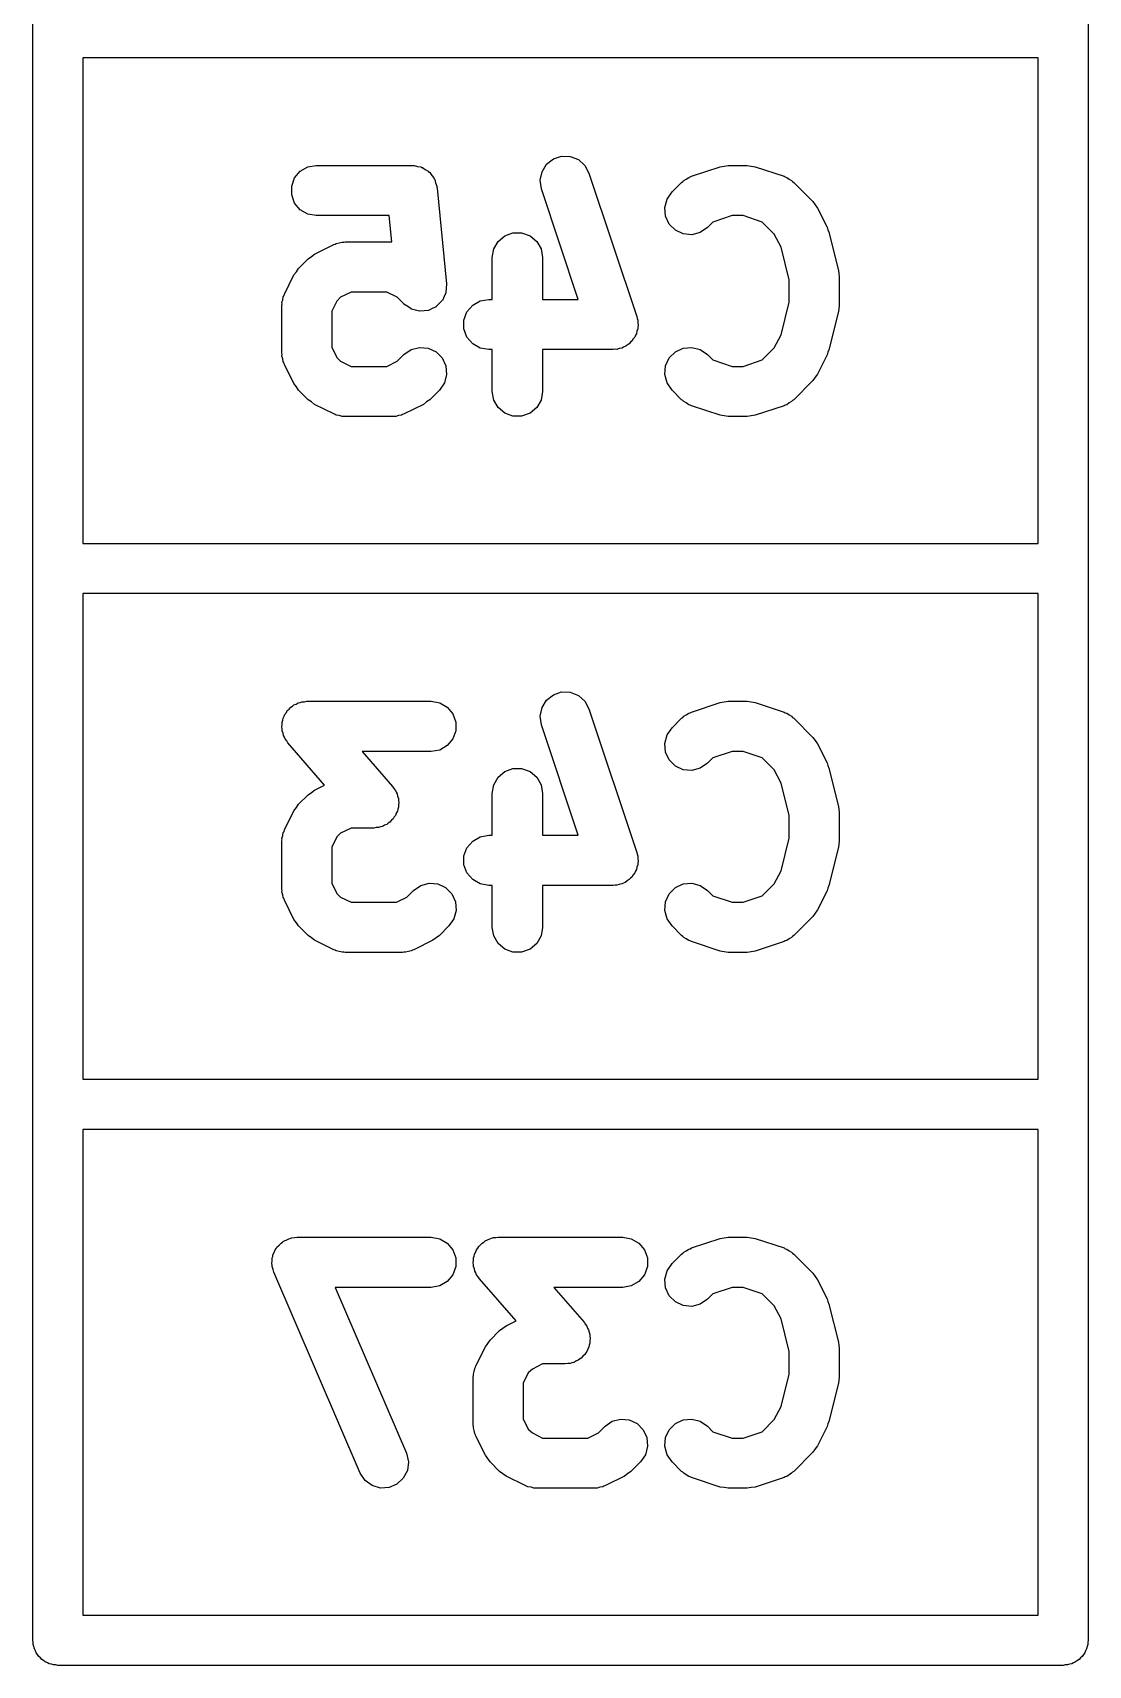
# Model space of a CAD drawing. Extents: x 100 to 214, y -112 to -50.
# Drawn here: x 108.625 to 111.775, y -58.875 to -54 of the extents above; entities that cross this region are included whole.
import ezdxf

# ---------------------------------------------------------------- set-up
doc = ezdxf.new("R2010")
doc.units = 0
doc.header["$MEASUREMENT"] = 0
doc.layers.add('BLACK', color=7, linetype='CONTINUOUS')

msp = doc.modelspace()

# ---------------------------------------------------------------- linework, layer by layer
at = {"layer": 'Black'}
for p, q in [((108.625, -58.8), (108.625, -50.8)), ((111.775, -50.8), (111.775, -58.8)), ((108.775, -54.075), (108.775, -55.525)), ((111.625, -54.075), (108.775, -54.075)), ((111.625, -55.525), (111.625, -54.075)), ((109.423, -54.414), (109.446, -54.401)), ((109.446, -54.401), (109.471, -54.3964)), ((109.471, -54.3964), (109.757, -54.3964)), ((109.757, -54.3964), (109.76, -54.3969)), ((109.76, -54.3969), (109.763, -54.3966)), ((109.763, -54.3966), (109.773, -54.3992)), ((109.773, -54.3992), (109.783, -54.401)), ((109.783, -54.401), (109.785, -54.4024)), ((109.785, -54.4024), (109.788, -54.4031)), ((109.788, -54.4031), (109.796, -54.4088)), ((110.145, -54.4153), (110.158, -54.3931)), ((110.158, -54.3931), (110.179, -54.3769)), ((110.179, -54.3769), (110.203, -54.3687)), ((110.203, -54.3687), (110.229, -54.3694)), ((110.229, -54.3694), (110.254, -54.379)), ((110.254, -54.379), (110.273, -54.3962)), ((110.273, -54.3962), (110.285, -54.4191)), ((110.591, -54.4288), (110.676, -54.4003)), ((110.676, -54.4003), (110.688, -54.3985)), ((110.688, -54.3985), (110.7, -54.3964)), ((110.7, -54.3964), (110.757, -54.3964)), ((110.757, -54.3964), (110.769, -54.3985)), ((110.769, -54.3985), (110.781, -54.4003)), ((110.781, -54.4003), (110.867, -54.4288)), ((109.398, -54.4584), (109.406, -54.4339)), ((109.406, -54.4339), (109.423, -54.414)), ((109.796, -54.4088), (109.805, -54.414)), ((109.805, -54.414), (109.807, -54.4161)), ((109.807, -54.4161), (109.81, -54.4177)), ((109.81, -54.4177), (109.816, -54.4261)), ((109.816, -54.4261), (109.822, -54.4339)), ((109.822, -54.4339), (109.823, -54.4366)), ((109.823, -54.4366), (109.825, -54.4389)), ((109.825, -54.4389), (109.827, -54.4488)), ((109.827, -54.4488), (109.831, -54.4584)), ((110.139, -54.4408), (110.145, -54.4153)), ((110.143, -54.4666), (110.139, -54.4408)), ((110.285, -54.4191), (110.428, -54.8477)), ((110.533, -54.4755), (110.561, -54.447)), ((110.561, -54.447), (110.565, -54.4445)), ((110.565, -54.4445), (110.568, -54.4413)), ((110.568, -54.4413), (110.575, -54.4371)), ((110.575, -54.4371), (110.583, -54.432)), ((110.583, -54.432), (110.587, -54.4309)), ((110.587, -54.4309), (110.591, -54.4288)), ((110.867, -54.4288), (110.87, -54.4309)), ((110.87, -54.4309), (110.875, -54.432)), ((110.875, -54.432), (110.882, -54.4371)), ((110.882, -54.4371), (110.889, -54.4413)), ((110.889, -54.4413), (110.892, -54.4445)), ((110.892, -54.4445), (110.896, -54.447)), ((110.896, -54.447), (110.953, -54.5041)), ((109.398, -54.4845), (109.398, -54.4584)), ((109.406, -54.5089), (109.398, -54.4845)), ((109.831, -54.4584), (109.831, -54.4612)), ((109.831, -54.4612), (109.832, -54.464)), ((109.832, -54.464), (109.86, -54.7497)), ((110.253, -54.7964), (110.143, -54.4666)), ((110.511, -54.522), (110.518, -54.4969)), ((110.518, -54.4969), (110.533, -54.4755)), ((109.423, -54.5289), (109.406, -54.5089)), ((109.446, -54.5419), (109.423, -54.5289)), ((109.471, -54.5464), (109.446, -54.5419)), ((109.689, -54.5464), (109.471, -54.5464)), ((109.697, -54.625), (109.689, -54.5464)), ((110.513, -54.548), (110.511, -54.522)), ((110.524, -54.5716), (110.513, -54.548)), ((110.712, -54.5464), (110.655, -54.5656)), ((110.745, -54.5464), (110.712, -54.5464)), ((110.802, -54.5656), (110.745, -54.5464)), ((110.953, -54.5041), (110.96, -54.5139)), ((110.96, -54.5139), (110.967, -54.5236)), ((110.967, -54.5236), (110.996, -54.5807)), ((110.034, -54.6065), (110.058, -54.5976)), ((110.058, -54.5976), (110.084, -54.5976)), ((110.084, -54.5976), (110.109, -54.6065)), ((110.543, -54.59), (110.524, -54.5716)), ((110.566, -54.601), (110.543, -54.59)), ((110.617, -54.5965), (110.592, -54.6033)), ((110.639, -54.5816), (110.617, -54.5965)), ((110.655, -54.5656), (110.639, -54.5816)), ((110.838, -54.6016), (110.802, -54.5656)), ((110.996, -54.5807), (110.998, -54.5886)), ((110.998, -54.5886), (111.001, -54.5961)), ((111.001, -54.5961), (111.03, -54.7104)), ((109.466, -54.6615), (109.524, -54.6329)), ((109.524, -54.6329), (109.528, -54.6317)), ((109.528, -54.6317), (109.531, -54.6295)), ((109.531, -54.6295), (109.54, -54.628)), ((109.54, -54.628), (109.549, -54.6255)), ((109.549, -54.6255), (109.553, -54.6257)), ((109.553, -54.6257), (109.557, -54.625)), ((109.557, -54.625), (109.697, -54.625)), ((109.996, -54.6714), (110.001, -54.6458)), ((110.001, -54.6458), (110.014, -54.6232)), ((110.014, -54.6232), (110.034, -54.6065)), ((110.109, -54.6065), (110.129, -54.6232)), ((110.129, -54.6232), (110.142, -54.6458)), ((110.142, -54.6458), (110.146, -54.6714)), ((110.592, -54.6033), (110.566, -54.601)), ((110.858, -54.6405), (110.838, -54.6016)), ((110.882, -54.7378), (110.858, -54.6405)), ((109.418, -54.7041), (109.447, -54.6755)), ((109.447, -54.6755), (109.457, -54.6686)), ((109.457, -54.6686), (109.466, -54.6615)), ((109.996, -54.7964), (109.996, -54.6714)), ((110.146, -54.6714), (110.146, -54.7964)), ((109.376, -54.7807), (109.404, -54.7236)), ((109.404, -54.7236), (109.412, -54.7139)), ((109.412, -54.7139), (109.418, -54.7041)), ((110.882, -54.8051), (110.882, -54.7378)), ((111.03, -54.7104), (111.031, -54.7195)), ((111.031, -54.7195), (111.032, -54.7286)), ((111.032, -54.7286), (111.032, -54.8143)), ((109.371, -54.7973), (109.372, -54.7886)), ((109.372, -54.7886), (109.375, -54.7849)), ((109.375, -54.7849), (109.376, -54.7807)), ((109.544, -54.7902), (109.533, -54.8016)), ((109.575, -54.775), (109.544, -54.7902)), ((109.682, -54.775), (109.575, -54.775)), ((109.713, -54.7902), (109.682, -54.775)), ((109.733, -54.8102), (109.713, -54.7902)), ((109.853, -54.788), (109.848, -54.7994)), ((109.858, -54.7766), (109.853, -54.788)), ((109.859, -54.7631), (109.858, -54.7757)), ((109.858, -54.7757), (109.858, -54.7761)), ((109.858, -54.7761), (109.858, -54.7766)), ((109.86, -54.7506), (109.859, -54.7631)), ((109.86, -54.7497), (109.86, -54.7502)), ((109.86, -54.7502), (109.86, -54.7506)), ((109.368, -54.8057), (109.371, -54.7973)), ((109.369, -54.81), (109.368, -54.8057)), ((109.368, -54.8143), (109.369, -54.81)), ((109.368, -54.9571), (109.368, -54.8143)), ((109.533, -54.8016), (109.518, -54.832)), ((109.518, -54.832), (109.518, -54.9394)), ((109.733, -54.8104), (109.733, -54.8102)), ((109.733, -54.8108), (109.733, -54.8104)), ((109.744, -54.8179), (109.733, -54.8108)), ((109.754, -54.8251), (109.744, -54.8179)), ((109.754, -54.8252), (109.754, -54.8251)), ((109.755, -54.8255), (109.754, -54.8252)), ((109.767, -54.8286), (109.755, -54.8255)), ((109.779, -54.8319), (109.767, -54.8286)), ((109.78, -54.8318), (109.779, -54.8319)), ((109.793, -54.8307), (109.78, -54.8319)), ((109.78, -54.8319), (109.78, -54.8318)), ((109.805, -54.8296), (109.793, -54.8307)), ((109.806, -54.8294), (109.805, -54.8296)), ((109.817, -54.8239), (109.806, -54.8293)), ((109.806, -54.8293), (109.806, -54.8294)), ((109.829, -54.8186), (109.817, -54.8239)), ((109.838, -54.8091), (109.829, -54.818)), ((109.829, -54.818), (109.829, -54.8182)), ((109.829, -54.8182), (109.829, -54.8186)), ((109.847, -54.8002), (109.838, -54.8091)), ((109.848, -54.7994), (109.847, -54.7997)), ((109.847, -54.7997), (109.847, -54.8002)), ((109.912, -54.8584), (109.921, -54.8339)), ((109.921, -54.8339), (109.938, -54.814)), ((109.938, -54.814), (109.96, -54.801)), ((109.96, -54.801), (109.986, -54.7964)), ((109.986, -54.7964), (109.996, -54.7964)), ((110.146, -54.7964), (110.253, -54.7964)), ((110.858, -54.9024), (110.882, -54.8051)), ((111.03, -54.8325), (111.001, -54.9468)), ((111.031, -54.8233), (111.03, -54.8325)), ((111.032, -54.8143), (111.031, -54.8233)), ((109.912, -54.8845), (109.912, -54.8584)), ((109.921, -54.9089), (109.912, -54.8845)), ((110.428, -54.8916), (110.427, -54.899)), ((110.428, -54.8477), (110.429, -54.8532)), ((110.431, -54.8845), (110.428, -54.8916)), ((110.429, -54.8532), (110.431, -54.8584)), ((110.431, -54.8584), (110.431, -54.866)), ((110.431, -54.866), (110.432, -54.8735)), ((110.432, -54.8735), (110.431, -54.8789)), ((110.431, -54.8789), (110.431, -54.8845)), ((109.518, -54.9394), (109.533, -54.9699)), ((109.754, -54.9463), (109.779, -54.9396)), ((109.779, -54.9396), (109.805, -54.9418)), ((109.938, -54.9289), (109.921, -54.9089)), ((109.96, -54.9419), (109.938, -54.9289)), ((110.388, -54.9391), (110.383, -54.9419)), ((110.393, -54.9374), (110.388, -54.9391)), ((110.399, -54.9327), (110.393, -54.9374)), ((110.405, -54.9289), (110.399, -54.9327)), ((110.409, -54.9246), (110.405, -54.9289)), ((110.413, -54.9212), (110.409, -54.9246)), ((110.417, -54.9147), (110.413, -54.9212)), ((110.422, -54.9089), (110.417, -54.9147)), ((110.424, -54.9037), (110.422, -54.9089)), ((110.427, -54.899), (110.424, -54.9037)), ((110.566, -54.9418), (110.592, -54.9396)), ((110.592, -54.9396), (110.617, -54.9463)), ((110.838, -54.9413), (110.858, -54.9024)), ((109.369, -54.9614), (109.368, -54.9571)), ((109.368, -54.9657), (109.369, -54.9614)), ((109.371, -54.9741), (109.368, -54.9657)), ((109.372, -54.9828), (109.371, -54.9741)), ((109.375, -54.9865), (109.372, -54.9828)), ((109.376, -54.9907), (109.375, -54.9865)), ((109.533, -54.9699), (109.544, -54.9812)), ((109.544, -54.9812), (109.575, -54.9964)), ((109.682, -54.9964), (109.713, -54.9812)), ((109.713, -54.9812), (109.733, -54.9613)), ((109.733, -54.9613), (109.754, -54.9463)), ((109.805, -54.9418), (109.829, -54.9528)), ((109.829, -54.9528), (109.847, -54.9713)), ((109.847, -54.9713), (109.858, -54.9949)), ((109.986, -54.9464), (109.96, -54.9419)), ((109.996, -54.9464), (109.986, -54.9464)), ((109.996, -55.0714), (109.996, -54.9464)), ((110.357, -54.9464), (110.146, -54.9464)), ((110.146, -54.9464), (110.146, -55.0714)), ((110.363, -54.9455), (110.357, -54.9464)), ((110.368, -54.9456), (110.363, -54.9455)), ((110.375, -54.9432), (110.368, -54.9456)), ((110.383, -54.9419), (110.375, -54.9432)), ((110.513, -54.9949), (110.524, -54.9713)), ((110.524, -54.9713), (110.543, -54.9528)), ((110.543, -54.9528), (110.566, -54.9418)), ((110.617, -54.9463), (110.639, -54.9613)), ((110.639, -54.9613), (110.655, -54.9773)), ((110.655, -54.9773), (110.712, -54.9964)), ((110.745, -54.9964), (110.802, -54.9773)), ((110.802, -54.9773), (110.838, -54.9413)), ((110.996, -54.9621), (110.967, -55.0193)), ((110.998, -54.9543), (110.996, -54.9621)), ((111.001, -54.9468), (110.998, -54.9543)), ((109.404, -55.0478), (109.376, -54.9907)), ((109.575, -54.9964), (109.682, -54.9964)), ((109.86, -55.0208), (109.854, -55.046)), ((109.858, -54.9949), (109.86, -55.0208)), ((110.511, -55.0208), (110.513, -54.9949)), ((110.518, -55.046), (110.511, -55.0208)), ((110.712, -54.9964), (110.745, -54.9964)), ((110.953, -55.0387), (110.896, -55.0959)), ((110.96, -55.0289), (110.953, -55.0387)), ((110.967, -55.0193), (110.96, -55.0289)), ((109.412, -55.0575), (109.404, -55.0478)), ((109.418, -55.0673), (109.412, -55.0575)), ((109.447, -55.0959), (109.418, -55.0673)), ((109.839, -55.0673), (109.81, -55.0959)), ((109.854, -55.046), (109.839, -55.0673)), ((110.001, -55.0971), (109.996, -55.0714)), ((110.146, -55.0714), (110.142, -55.0971)), ((110.533, -55.0673), (110.518, -55.046)), ((110.561, -55.0959), (110.533, -55.0673)), ((109.457, -55.1028), (109.447, -55.0959)), ((109.466, -55.1099), (109.457, -55.1028)), ((109.524, -55.1385), (109.466, -55.1099)), ((109.791, -55.1099), (109.734, -55.1385)), ((109.8, -55.1028), (109.791, -55.1099)), ((109.81, -55.0959), (109.8, -55.1028)), ((110.014, -55.1196), (110.001, -55.0971)), ((110.034, -55.1364), (110.014, -55.1196)), ((110.129, -55.1196), (110.109, -55.1364)), ((110.142, -55.0971), (110.129, -55.1196)), ((110.565, -55.0984), (110.561, -55.0959)), ((110.568, -55.1016), (110.565, -55.0984)), ((110.575, -55.1058), (110.568, -55.1016)), ((110.583, -55.1108), (110.575, -55.1058)), ((110.587, -55.1119), (110.583, -55.1108)), ((110.591, -55.114), (110.587, -55.1119)), ((110.676, -55.1426), (110.591, -55.114)), ((110.867, -55.114), (110.781, -55.1426)), ((110.87, -55.1119), (110.867, -55.114)), ((110.875, -55.1108), (110.87, -55.1119)), ((110.882, -55.1058), (110.875, -55.1108)), ((110.889, -55.1016), (110.882, -55.1058)), ((110.892, -55.0984), (110.889, -55.1016)), ((110.896, -55.0959), (110.892, -55.0984)), ((109.528, -55.1397), (109.524, -55.1385)), ((109.531, -55.1419), (109.528, -55.1397)), ((109.54, -55.1434), (109.531, -55.1419)), ((109.549, -55.1459), (109.54, -55.1434)), ((109.553, -55.1457), (109.549, -55.1459)), ((109.557, -55.1464), (109.553, -55.1457)), ((109.7, -55.1464), (109.557, -55.1464)), ((109.704, -55.1457), (109.7, -55.1464)), ((109.709, -55.1459), (109.704, -55.1457)), ((109.717, -55.1434), (109.709, -55.1459)), ((109.726, -55.1419), (109.717, -55.1434)), ((109.729, -55.1397), (109.726, -55.1419)), ((109.734, -55.1385), (109.729, -55.1397)), ((110.058, -55.1453), (110.034, -55.1364)), ((110.084, -55.1453), (110.058, -55.1453)), ((110.109, -55.1364), (110.084, -55.1453)), ((110.688, -55.1443), (110.676, -55.1426)), ((110.7, -55.1464), (110.688, -55.1443)), ((110.757, -55.1464), (110.7, -55.1464)), ((110.769, -55.1443), (110.757, -55.1464)), ((110.781, -55.1426), (110.769, -55.1443)), ((108.775, -55.525), (111.625, -55.525)), ((108.775, -55.675), (108.775, -57.125)), ((111.625, -55.675), (108.775, -55.675)), ((111.625, -57.125), (111.625, -55.675)), ((109.395, -56.014), (109.4, -56.0111)), ((109.4, -56.0111), (109.404, -56.0073)), ((109.404, -56.0073), (109.411, -56.0046)), ((109.411, -56.0046), (109.417, -56.001)), ((109.417, -56.001), (109.423, -55.9999)), ((109.423, -55.9999), (109.428, -55.9979)), ((109.428, -55.9979), (109.436, -55.9977)), ((109.436, -55.9977), (109.443, -55.9964)), ((109.443, -55.9964), (109.814, -55.9964)), ((109.814, -55.9964), (109.84, -56.001)), ((109.84, -56.001), (109.862, -56.014)), ((110.145, -56.0153), (110.158, -55.9931)), ((110.158, -55.9931), (110.179, -55.9769)), ((110.179, -55.9769), (110.203, -55.9687)), ((110.203, -55.9687), (110.229, -55.9694)), ((110.229, -55.9694), (110.254, -55.979)), ((110.254, -55.979), (110.273, -55.9962)), ((110.273, -55.9962), (110.285, -56.0191)), ((110.591, -56.0288), (110.676, -56.0003)), ((110.676, -56.0003), (110.688, -55.9985)), ((110.688, -55.9985), (110.7, -55.9964)), ((110.7, -55.9964), (110.757, -55.9964)), ((110.757, -55.9964), (110.769, -55.9985)), ((110.769, -55.9985), (110.781, -56.0003)), ((110.781, -56.0003), (110.867, -56.0288)), ((109.369, -56.0584), (109.371, -56.053)), ((109.369, -56.0657), (109.369, -56.0584)), ((109.371, -56.053), (109.372, -56.0472)), ((109.372, -56.0472), (109.375, -56.0408)), ((109.375, -56.0408), (109.378, -56.0339)), ((109.378, -56.0339), (109.382, -56.0295)), ((109.382, -56.0295), (109.384, -56.0244)), ((109.384, -56.0244), (109.39, -56.0196)), ((109.39, -56.0196), (109.395, -56.014)), ((109.862, -56.014), (109.879, -56.0339)), ((109.879, -56.0339), (109.888, -56.0584)), ((109.888, -56.0584), (109.888, -56.0845)), ((110.139, -56.0408), (110.145, -56.0153)), ((110.143, -56.0666), (110.139, -56.0408)), ((110.285, -56.0191), (110.428, -56.4477)), ((110.533, -56.0755), (110.561, -56.047)), ((110.561, -56.047), (110.565, -56.0445)), ((110.565, -56.0445), (110.568, -56.0413)), ((110.568, -56.0413), (110.575, -56.0371)), ((110.575, -56.0371), (110.583, -56.032)), ((110.583, -56.032), (110.587, -56.0309)), ((110.587, -56.0309), (110.591, -56.0288)), ((110.867, -56.0288), (110.87, -56.0309)), ((110.87, -56.0309), (110.875, -56.032)), ((110.875, -56.032), (110.882, -56.0371)), ((110.882, -56.0371), (110.889, -56.0413)), ((110.889, -56.0413), (110.892, -56.0445)), ((110.892, -56.0445), (110.896, -56.047)), ((110.896, -56.047), (110.953, -56.1041)), ((109.368, -56.073), (109.369, -56.0657)), ((109.369, -56.0787), (109.368, -56.073)), ((109.369, -56.0845), (109.369, -56.0787)), ((109.372, -56.0913), (109.369, -56.0845)), ((109.373, -56.0985), (109.372, -56.0913)), ((109.376, -56.1035), (109.373, -56.0985)), ((109.378, -56.1089), (109.376, -56.1035)), ((109.383, -56.1145), (109.378, -56.1089)), ((109.879, -56.1089), (109.862, -56.1289)), ((109.888, -56.0845), (109.879, -56.1089)), ((110.253, -56.3964), (110.143, -56.0666)), ((110.511, -56.122), (110.518, -56.0969)), ((110.518, -56.0969), (110.533, -56.0755)), ((110.953, -56.1041), (110.96, -56.1139)), ((109.386, -56.1208), (109.383, -56.1145)), ((109.496, -56.2465), (109.386, -56.1208)), ((109.814, -56.1464), (109.608, -56.1464)), ((109.608, -56.1464), (109.699, -56.2506)), ((109.84, -56.1419), (109.814, -56.1464)), ((109.862, -56.1289), (109.84, -56.1419)), ((110.513, -56.148), (110.511, -56.122)), ((110.524, -56.1716), (110.513, -56.148)), ((110.712, -56.1464), (110.655, -56.1656)), ((110.745, -56.1464), (110.712, -56.1464)), ((110.802, -56.1656), (110.745, -56.1464)), ((110.96, -56.1139), (110.967, -56.1236)), ((110.967, -56.1236), (110.996, -56.1807)), ((110.014, -56.2232), (110.034, -56.2065)), ((110.034, -56.2065), (110.058, -56.1976)), ((110.058, -56.1976), (110.084, -56.1976)), ((110.084, -56.1976), (110.109, -56.2065)), ((110.109, -56.2065), (110.129, -56.2232)), ((110.543, -56.19), (110.524, -56.1716)), ((110.566, -56.201), (110.543, -56.19)), ((110.592, -56.2033), (110.566, -56.201)), ((110.617, -56.1965), (110.592, -56.2033)), ((110.639, -56.1816), (110.617, -56.1965)), ((110.655, -56.1656), (110.639, -56.1816)), ((110.838, -56.2016), (110.802, -56.1656)), ((110.858, -56.2405), (110.838, -56.2016)), ((110.996, -56.1807), (110.998, -56.1886)), ((110.998, -56.1886), (111.001, -56.1961)), ((111.001, -56.1961), (111.03, -56.3104)), ((109.466, -56.2615), (109.496, -56.2465)), ((109.699, -56.2506), (109.703, -56.2569)), ((109.703, -56.2569), (109.708, -56.2625)), ((109.996, -56.2714), (110.001, -56.2458)), ((110.001, -56.2458), (110.014, -56.2232)), ((110.129, -56.2232), (110.142, -56.2458)), ((110.142, -56.2458), (110.146, -56.2714)), ((110.882, -56.3378), (110.858, -56.2405)), ((109.412, -56.3139), (109.418, -56.3041)), ((109.418, -56.3041), (109.447, -56.2755)), ((109.447, -56.2755), (109.457, -56.2686)), ((109.457, -56.2686), (109.466, -56.2615)), ((109.708, -56.2625), (109.71, -56.2679)), ((109.71, -56.2679), (109.713, -56.2729)), ((109.713, -56.2729), (109.714, -56.2801)), ((109.714, -56.2801), (109.717, -56.287)), ((109.717, -56.287), (109.717, -56.2928)), ((109.717, -56.2928), (109.718, -56.2984)), ((109.718, -56.2984), (109.717, -56.3057)), ((109.717, -56.3057), (109.717, -56.313)), ((109.996, -56.3964), (109.996, -56.2714)), ((110.146, -56.2714), (110.146, -56.3964)), ((109.376, -56.3807), (109.404, -56.3236)), ((109.404, -56.3236), (109.412, -56.3139)), ((109.696, -56.3518), (109.691, -56.3575)), ((109.701, -56.347), (109.696, -56.3518)), ((109.704, -56.3419), (109.701, -56.347)), ((109.708, -56.3375), (109.704, -56.3419)), ((109.71, -56.3306), (109.708, -56.3375)), ((109.714, -56.3242), (109.71, -56.3306)), ((109.715, -56.3185), (109.714, -56.3242)), ((109.717, -56.313), (109.715, -56.3185)), ((110.882, -56.4051), (110.882, -56.3378)), ((111.03, -56.3104), (111.031, -56.3195)), ((111.031, -56.3195), (111.032, -56.3286)), ((111.032, -56.3286), (111.032, -56.4143)), ((109.368, -56.4057), (109.371, -56.3973)), ((109.371, -56.3973), (109.372, -56.3886)), ((109.372, -56.3886), (109.375, -56.3849)), ((109.375, -56.3849), (109.376, -56.3807)), ((109.533, -56.4016), (109.518, -56.432)), ((109.544, -56.3902), (109.533, -56.4016)), ((109.575, -56.375), (109.544, -56.3902)), ((109.643, -56.375), (109.575, -56.375)), ((109.65, -56.3737), (109.643, -56.375)), ((109.657, -56.3736), (109.65, -56.3737)), ((109.663, -56.3715), (109.657, -56.3736)), ((109.669, -56.3705), (109.663, -56.3715)), ((109.675, -56.3668), (109.669, -56.3705)), ((109.682, -56.3642), (109.675, -56.3668)), ((109.686, -56.3603), (109.682, -56.3642)), ((109.691, -56.3575), (109.686, -56.3603)), ((109.938, -56.414), (109.96, -56.401)), ((109.96, -56.401), (109.986, -56.3964)), ((109.986, -56.3964), (109.996, -56.3964)), ((110.146, -56.3964), (110.253, -56.3964)), ((109.369, -56.41), (109.368, -56.4057)), ((109.368, -56.4143), (109.369, -56.41)), ((109.368, -56.5571), (109.368, -56.4143)), ((109.518, -56.432), (109.518, -56.5394)), ((109.912, -56.4584), (109.921, -56.4339)), ((109.921, -56.4339), (109.938, -56.414)), ((110.428, -56.4477), (110.429, -56.4532)), ((110.858, -56.5024), (110.882, -56.4051)), ((111.03, -56.4325), (111.001, -56.5468)), ((111.031, -56.4233), (111.03, -56.4325)), ((111.032, -56.4143), (111.031, -56.4233)), ((109.912, -56.4845), (109.912, -56.4584)), ((109.921, -56.5089), (109.912, -56.4845)), ((110.427, -56.499), (110.424, -56.5037)), ((110.428, -56.4916), (110.427, -56.499)), ((110.431, -56.4845), (110.428, -56.4916)), ((110.429, -56.4532), (110.431, -56.4584)), ((110.431, -56.4584), (110.431, -56.466)), ((110.431, -56.466), (110.432, -56.4735)), ((110.432, -56.4735), (110.431, -56.4789)), ((110.431, -56.4789), (110.431, -56.4845)), ((109.518, -56.5394), (109.533, -56.5699)), ((109.761, -56.5613), (109.783, -56.5463)), ((109.783, -56.5463), (109.808, -56.5396)), ((109.808, -56.5396), (109.834, -56.5418)), ((109.834, -56.5418), (109.857, -56.5528)), ((109.938, -56.5289), (109.921, -56.5089)), ((109.96, -56.5419), (109.938, -56.5289)), ((109.986, -56.5464), (109.96, -56.5419)), ((109.996, -56.5464), (109.986, -56.5464)), ((109.996, -56.6714), (109.996, -56.5464)), ((110.357, -56.5464), (110.146, -56.5464)), ((110.146, -56.5464), (110.146, -56.6714)), ((110.363, -56.5455), (110.357, -56.5464)), ((110.368, -56.5456), (110.363, -56.5455)), ((110.375, -56.5432), (110.368, -56.5456)), ((110.383, -56.5419), (110.375, -56.5432)), ((110.388, -56.5391), (110.383, -56.5419)), ((110.393, -56.5374), (110.388, -56.5391)), ((110.399, -56.5327), (110.393, -56.5374)), ((110.405, -56.5289), (110.399, -56.5327)), ((110.409, -56.5246), (110.405, -56.5289)), ((110.413, -56.5212), (110.409, -56.5246)), ((110.417, -56.5147), (110.413, -56.5212)), ((110.422, -56.5089), (110.417, -56.5147)), ((110.424, -56.5037), (110.422, -56.5089)), ((110.543, -56.5528), (110.566, -56.5418)), ((110.566, -56.5418), (110.592, -56.5396)), ((110.592, -56.5396), (110.617, -56.5463)), ((110.617, -56.5463), (110.639, -56.5613)), ((110.802, -56.5773), (110.838, -56.5413)), ((110.838, -56.5413), (110.858, -56.5024)), ((111.001, -56.5468), (110.998, -56.5543)), ((109.369, -56.5614), (109.368, -56.5571)), ((109.368, -56.5657), (109.369, -56.5614)), ((109.371, -56.5741), (109.368, -56.5657)), ((109.372, -56.5828), (109.371, -56.5741)), ((109.375, -56.5865), (109.372, -56.5828)), ((109.376, -56.5907), (109.375, -56.5865)), ((109.404, -56.6478), (109.376, -56.5907)), ((109.533, -56.5699), (109.544, -56.5812)), ((109.544, -56.5812), (109.575, -56.5964)), ((109.575, -56.5964), (109.711, -56.5964)), ((109.711, -56.5964), (109.741, -56.5812)), ((109.741, -56.5812), (109.761, -56.5613)), ((109.857, -56.5528), (109.876, -56.5713)), ((109.876, -56.5713), (109.887, -56.5949)), ((109.887, -56.5949), (109.889, -56.6208)), ((110.511, -56.6208), (110.513, -56.5949)), ((110.513, -56.5949), (110.524, -56.5713)), ((110.524, -56.5713), (110.543, -56.5528)), ((110.639, -56.5613), (110.655, -56.5773)), ((110.655, -56.5773), (110.712, -56.5964)), ((110.712, -56.5964), (110.745, -56.5964)), ((110.745, -56.5964), (110.802, -56.5773)), ((110.996, -56.5621), (110.967, -56.6193)), ((110.998, -56.5543), (110.996, -56.5621)), ((109.882, -56.646), (109.867, -56.6673)), ((109.889, -56.6208), (109.882, -56.646)), ((110.518, -56.646), (110.511, -56.6208)), ((110.533, -56.6673), (110.518, -56.646)), ((110.953, -56.6387), (110.896, -56.6959)), ((110.96, -56.6289), (110.953, -56.6387)), ((110.967, -56.6193), (110.96, -56.6289)), ((109.412, -56.6575), (109.404, -56.6478)), ((109.418, -56.6673), (109.412, -56.6575)), ((109.447, -56.6959), (109.418, -56.6673)), ((109.457, -56.7028), (109.447, -56.6959)), ((109.839, -56.6959), (109.829, -56.7028)), ((109.867, -56.6673), (109.839, -56.6959)), ((110.001, -56.6971), (109.996, -56.6714)), ((110.146, -56.6714), (110.142, -56.6971)), ((110.561, -56.6959), (110.533, -56.6673)), ((110.565, -56.6984), (110.561, -56.6959)), ((110.896, -56.6959), (110.892, -56.6984)), ((109.466, -56.7099), (109.457, -56.7028)), ((109.524, -56.7385), (109.466, -56.7099)), ((109.528, -56.7397), (109.524, -56.7385)), ((109.531, -56.7419), (109.528, -56.7397)), ((109.54, -56.7434), (109.531, -56.7419)), ((109.549, -56.7459), (109.54, -56.7434)), ((109.746, -56.7434), (109.737, -56.7459)), ((109.754, -56.7419), (109.746, -56.7434)), ((109.758, -56.7397), (109.754, -56.7419)), ((109.762, -56.7385), (109.758, -56.7397)), ((109.819, -56.7099), (109.762, -56.7385)), ((109.829, -56.7028), (109.819, -56.7099)), ((110.014, -56.7196), (110.001, -56.6971)), ((110.034, -56.7364), (110.014, -56.7196)), ((110.058, -56.7453), (110.034, -56.7364)), ((110.109, -56.7364), (110.084, -56.7453)), ((110.129, -56.7196), (110.109, -56.7364)), ((110.142, -56.6971), (110.129, -56.7196)), ((110.568, -56.7016), (110.565, -56.6984)), ((110.575, -56.7058), (110.568, -56.7016)), ((110.583, -56.7108), (110.575, -56.7058)), ((110.587, -56.7119), (110.583, -56.7108)), ((110.591, -56.714), (110.587, -56.7119)), ((110.676, -56.7426), (110.591, -56.714)), ((110.688, -56.7443), (110.676, -56.7426)), ((110.7, -56.7464), (110.688, -56.7443)), ((110.769, -56.7443), (110.757, -56.7464)), ((110.781, -56.7426), (110.769, -56.7443)), ((110.867, -56.714), (110.781, -56.7426)), ((110.87, -56.7119), (110.867, -56.714)), ((110.875, -56.7108), (110.87, -56.7119)), ((110.882, -56.7058), (110.875, -56.7108)), ((110.889, -56.7016), (110.882, -56.7058)), ((110.892, -56.6984), (110.889, -56.7016)), ((109.553, -56.7457), (109.549, -56.7459)), ((109.557, -56.7464), (109.553, -56.7457)), ((109.729, -56.7464), (109.557, -56.7464)), ((109.733, -56.7457), (109.729, -56.7464)), ((109.737, -56.7459), (109.733, -56.7457)), ((110.084, -56.7453), (110.058, -56.7453)), ((110.757, -56.7464), (110.7, -56.7464)), ((108.775, -57.125), (111.625, -57.125)), ((108.775, -57.275), (108.775, -58.725)), ((111.625, -57.275), (108.775, -57.275)), ((111.625, -58.725), (111.625, -57.275)), ((109.354, -57.6265), (109.361, -57.6206)), ((109.361, -57.6206), (109.366, -57.614)), ((109.366, -57.614), (109.37, -57.6117)), ((109.37, -57.6117), (109.373, -57.6087)), ((109.373, -57.6087), (109.381, -57.6053)), ((109.381, -57.6053), (109.389, -57.601)), ((109.389, -57.601), (109.393, -57.6002)), ((109.393, -57.6002), (109.397, -57.5984)), ((109.397, -57.5984), (109.406, -57.5979)), ((109.406, -57.5979), (109.414, -57.5964)), ((109.414, -57.5964), (109.814, -57.5964)), ((109.814, -57.5964), (109.84, -57.601)), ((109.84, -57.601), (109.862, -57.614)), ((109.862, -57.614), (109.879, -57.6339)), ((109.956, -57.6244), (109.961, -57.6196)), ((109.961, -57.6196), (109.966, -57.614)), ((109.966, -57.614), (109.971, -57.6111)), ((109.971, -57.6111), (109.975, -57.6073)), ((109.975, -57.6073), (109.982, -57.6046)), ((109.982, -57.6046), (109.989, -57.601)), ((109.989, -57.601), (109.994, -57.5999)), ((109.994, -57.5999), (110, -57.5979)), ((110, -57.5979), (110.007, -57.5977)), ((110.007, -57.5977), (110.014, -57.5964)), ((110.014, -57.5964), (110.386, -57.5964)), ((110.386, -57.5964), (110.411, -57.601)), ((110.411, -57.601), (110.434, -57.614)), ((110.434, -57.614), (110.451, -57.6339)), ((110.591, -57.6288), (110.676, -57.6003)), ((110.676, -57.6003), (110.688, -57.5985)), ((110.688, -57.5985), (110.7, -57.5964)), ((110.7, -57.5964), (110.757, -57.5964)), ((110.757, -57.5964), (110.769, -57.5985)), ((110.769, -57.5985), (110.781, -57.6003)), ((110.781, -57.6003), (110.867, -57.6288)), ((109.339, -57.6756), (109.34, -57.667)), ((109.34, -57.6584), (109.342, -57.6542)), ((109.34, -57.667), (109.34, -57.6584)), ((109.342, -57.6497), (109.346, -57.642)), ((109.342, -57.6542), (109.342, -57.6497)), ((109.346, -57.642), (109.349, -57.6339)), ((109.349, -57.6339), (109.352, -57.6305)), ((109.352, -57.6305), (109.354, -57.6265)), ((109.879, -57.6339), (109.888, -57.6584)), ((109.888, -57.6584), (109.888, -57.6845)), ((109.939, -57.673), (109.94, -57.6657)), ((109.94, -57.6584), (109.942, -57.653)), ((109.94, -57.6657), (109.94, -57.6584)), ((109.942, -57.653), (109.943, -57.6472)), ((109.943, -57.6472), (109.947, -57.6408)), ((109.947, -57.6408), (109.949, -57.6339)), ((109.949, -57.6339), (109.953, -57.6295)), ((109.953, -57.6295), (109.956, -57.6244)), ((110.451, -57.6339), (110.46, -57.6584)), ((110.46, -57.6584), (110.46, -57.6845)), ((110.533, -57.6755), (110.561, -57.647)), ((110.561, -57.647), (110.565, -57.6445)), ((110.565, -57.6445), (110.568, -57.6413)), ((110.568, -57.6413), (110.575, -57.6371)), ((110.575, -57.6371), (110.583, -57.632)), ((110.583, -57.632), (110.587, -57.6309)), ((110.587, -57.6309), (110.591, -57.6288)), ((110.867, -57.6288), (110.87, -57.6309)), ((110.87, -57.6309), (110.875, -57.632)), ((110.875, -57.632), (110.882, -57.6371)), ((110.882, -57.6371), (110.889, -57.6413)), ((110.889, -57.6413), (110.892, -57.6445)), ((110.892, -57.6445), (110.896, -57.647)), ((110.896, -57.647), (110.953, -57.7041)), ((109.34, -57.68), (109.339, -57.6756)), ((109.34, -57.6845), (109.34, -57.68)), ((109.343, -57.6926), (109.34, -57.6845)), ((109.345, -57.701), (109.343, -57.6926)), ((109.602, -58.301), (109.345, -57.701)), ((109.879, -57.7089), (109.862, -57.7289)), ((109.888, -57.6845), (109.879, -57.7089)), ((109.94, -57.6787), (109.939, -57.673)), ((109.94, -57.6845), (109.94, -57.6787)), ((109.943, -57.6913), (109.94, -57.6845)), ((109.944, -57.6985), (109.943, -57.6913)), ((109.947, -57.7035), (109.944, -57.6985)), ((109.949, -57.7089), (109.947, -57.7035)), ((109.954, -57.7145), (109.949, -57.7089)), ((109.958, -57.7208), (109.954, -57.7145)), ((110.451, -57.7089), (110.434, -57.7289)), ((110.46, -57.6845), (110.451, -57.7089)), ((110.511, -57.722), (110.518, -57.6969)), ((110.518, -57.6969), (110.533, -57.6755)), ((110.953, -57.7041), (110.96, -57.7139)), ((110.96, -57.7139), (110.967, -57.7236)), ((109.814, -57.7464), (109.528, -57.7464)), ((109.528, -57.7464), (109.74, -58.2419)), ((109.84, -57.7419), (109.814, -57.7464)), ((109.862, -57.7289), (109.84, -57.7419)), ((110.068, -57.8465), (109.958, -57.7208)), ((110.386, -57.7464), (110.18, -57.7464)), ((110.18, -57.7464), (110.271, -57.8506)), ((110.411, -57.7419), (110.386, -57.7464)), ((110.434, -57.7289), (110.411, -57.7419)), ((110.513, -57.748), (110.511, -57.722)), ((110.524, -57.7716), (110.513, -57.748)), ((110.655, -57.7656), (110.639, -57.7816)), ((110.712, -57.7464), (110.655, -57.7656)), ((110.745, -57.7464), (110.712, -57.7464)), ((110.802, -57.7656), (110.745, -57.7464)), ((110.838, -57.8016), (110.802, -57.7656)), ((110.967, -57.7236), (110.996, -57.7807)), ((110.543, -57.79), (110.524, -57.7716)), ((110.566, -57.801), (110.543, -57.79)), ((110.592, -57.8033), (110.566, -57.801)), ((110.617, -57.7965), (110.592, -57.8033)), ((110.639, -57.7816), (110.617, -57.7965)), ((110.858, -57.8405), (110.838, -57.8016)), ((110.996, -57.7807), (110.998, -57.7886)), ((110.998, -57.7886), (111.001, -57.7961)), ((111.001, -57.7961), (111.03, -57.9104)), ((110.028, -57.8687), (110.038, -57.8615)), ((110.038, -57.8615), (110.068, -57.8465)), ((110.271, -57.8506), (110.275, -57.8569)), ((110.275, -57.8569), (110.279, -57.8625)), ((110.279, -57.8625), (110.281, -57.8679)), ((110.882, -57.9378), (110.858, -57.8405)), ((109.976, -57.9236), (109.983, -57.914)), ((109.983, -57.914), (109.99, -57.9041)), ((109.99, -57.9041), (110.018, -57.8755)), ((110.018, -57.8755), (110.028, -57.8687)), ((110.281, -57.8679), (110.284, -57.8729)), ((110.284, -57.8729), (110.286, -57.8801)), ((110.286, -57.8801), (110.288, -57.887)), ((110.288, -57.913), (110.286, -57.9185)), ((110.288, -57.887), (110.288, -57.8928)), ((110.288, -57.8928), (110.289, -57.8984)), ((110.289, -57.8984), (110.288, -57.9057)), ((110.288, -57.9057), (110.288, -57.913)), ((111.03, -57.9104), (111.031, -57.9195)), ((109.947, -57.9807), (109.976, -57.9236)), ((110.257, -57.9603), (110.253, -57.9642)), ((110.262, -57.9575), (110.257, -57.9603)), ((110.267, -57.9518), (110.262, -57.9575)), ((110.273, -57.947), (110.267, -57.9518)), ((110.276, -57.9419), (110.273, -57.947)), ((110.279, -57.9375), (110.276, -57.9419)), ((110.282, -57.9306), (110.279, -57.9375)), ((110.285, -57.9242), (110.282, -57.9306)), ((110.286, -57.9185), (110.285, -57.9242)), ((110.882, -58.0051), (110.882, -57.9378)), ((111.031, -57.9195), (111.032, -57.9286)), ((111.032, -57.9286), (111.032, -58.0143)), ((109.939, -58.0143), (109.94, -58.01)), ((109.94, -58.0057), (109.942, -57.9973)), ((109.94, -58.01), (109.94, -58.0057)), ((109.942, -57.9973), (109.944, -57.9886)), ((109.944, -57.9886), (109.946, -57.9849)), ((109.946, -57.9849), (109.947, -57.9807)), ((110.104, -58.0016), (110.089, -58.032)), ((110.116, -57.9902), (110.104, -58.0016)), ((110.146, -57.975), (110.116, -57.9902)), ((110.214, -57.975), (110.146, -57.975)), ((110.222, -57.9737), (110.214, -57.975)), ((110.229, -57.9736), (110.222, -57.9737)), ((110.234, -57.9715), (110.229, -57.9736)), ((110.24, -57.9705), (110.234, -57.9715)), ((110.246, -57.9668), (110.24, -57.9705)), ((110.253, -57.9642), (110.246, -57.9668)), ((110.858, -58.1024), (110.882, -58.0051)), ((109.939, -58.1571), (109.939, -58.0143)), ((110.089, -58.032), (110.089, -58.1394)), ((111.03, -58.0325), (111.001, -58.1468)), ((111.031, -58.0233), (111.03, -58.0325)), ((111.032, -58.0143), (111.031, -58.0233)), ((110.838, -58.1413), (110.858, -58.1024)), ((109.94, -58.1614), (109.939, -58.1571)), ((110.089, -58.1394), (110.104, -58.1699)), ((110.333, -58.1613), (110.354, -58.1463)), ((110.354, -58.1463), (110.379, -58.1396)), ((110.379, -58.1396), (110.405, -58.1418)), ((110.405, -58.1418), (110.429, -58.1528)), ((110.429, -58.1528), (110.447, -58.1713)), ((110.524, -58.1713), (110.543, -58.1528)), ((110.543, -58.1528), (110.566, -58.1418)), ((110.566, -58.1418), (110.592, -58.1396)), ((110.592, -58.1396), (110.617, -58.1463)), ((110.617, -58.1463), (110.639, -58.1613)), ((110.802, -58.1773), (110.838, -58.1413)), ((110.998, -58.1543), (110.996, -58.1621)), ((111.001, -58.1468), (110.998, -58.1543)), ((109.94, -58.1657), (109.94, -58.1614)), ((109.942, -58.1741), (109.94, -58.1657)), ((109.944, -58.1828), (109.942, -58.1741)), ((109.946, -58.1865), (109.944, -58.1828)), ((109.947, -58.1907), (109.946, -58.1865)), ((109.976, -58.2478), (109.947, -58.1907)), ((110.104, -58.1699), (110.116, -58.1812)), ((110.116, -58.1812), (110.146, -58.1964)), ((110.146, -58.1964), (110.282, -58.1964)), ((110.282, -58.1964), (110.313, -58.1812)), ((110.313, -58.1812), (110.333, -58.1613)), ((110.447, -58.1713), (110.458, -58.1949)), ((110.458, -58.1949), (110.46, -58.2208)), ((110.511, -58.2208), (110.513, -58.1949)), ((110.513, -58.1949), (110.524, -58.1713)), ((110.639, -58.1613), (110.655, -58.1773)), ((110.655, -58.1773), (110.712, -58.1964)), ((110.712, -58.1964), (110.745, -58.1964)), ((110.745, -58.1964), (110.802, -58.1773)), ((110.996, -58.1621), (110.967, -58.2193)), ((109.74, -58.2419), (109.746, -58.2672)), ((109.983, -58.2575), (109.976, -58.2478)), ((110.454, -58.246), (110.439, -58.2673)), ((110.46, -58.2208), (110.454, -58.246)), ((110.518, -58.246), (110.511, -58.2208)), ((110.533, -58.2673), (110.518, -58.246)), ((110.953, -58.2387), (110.896, -58.2959)), ((110.96, -58.2289), (110.953, -58.2387)), ((110.967, -58.2193), (110.96, -58.2289)), ((109.617, -58.3228), (109.602, -58.301)), ((109.743, -58.2931), (109.731, -58.3164)), ((109.746, -58.2672), (109.743, -58.2931)), ((109.99, -58.2673), (109.983, -58.2575)), ((110.018, -58.2959), (109.99, -58.2673)), ((110.028, -58.3028), (110.018, -58.2959)), ((110.038, -58.3099), (110.028, -58.3028)), ((110.4, -58.3028), (110.391, -58.3099)), ((110.41, -58.2959), (110.4, -58.3028)), ((110.439, -58.2673), (110.41, -58.2959)), ((110.561, -58.2959), (110.533, -58.2673)), ((110.565, -58.2984), (110.561, -58.2959)), ((110.568, -58.3016), (110.565, -58.2984)), ((110.575, -58.3058), (110.568, -58.3016)), ((110.889, -58.3016), (110.882, -58.3058)), ((110.892, -58.2984), (110.889, -58.3016)), ((110.896, -58.2959), (110.892, -58.2984)), ((109.638, -58.3384), (109.617, -58.3228)), ((109.663, -58.3459), (109.638, -58.3384)), ((109.689, -58.3444), (109.663, -58.3459)), ((109.712, -58.3342), (109.689, -58.3444)), ((109.731, -58.3164), (109.712, -58.3342)), ((110.095, -58.3385), (110.038, -58.3099)), ((110.099, -58.3397), (110.095, -58.3385)), ((110.103, -58.3419), (110.099, -58.3397)), ((110.112, -58.3434), (110.103, -58.3419)), ((110.12, -58.3459), (110.112, -58.3434)), ((110.124, -58.3457), (110.12, -58.3459)), ((110.129, -58.3464), (110.124, -58.3457)), ((110.3, -58.3464), (110.129, -58.3464)), ((110.304, -58.3457), (110.3, -58.3464)), ((110.309, -58.3459), (110.304, -58.3457)), ((110.317, -58.3434), (110.309, -58.3459)), ((110.326, -58.3419), (110.317, -58.3434)), ((110.329, -58.3397), (110.326, -58.3419)), ((110.334, -58.3385), (110.329, -58.3397)), ((110.391, -58.3099), (110.334, -58.3385)), ((110.583, -58.3108), (110.575, -58.3058)), ((110.587, -58.3119), (110.583, -58.3108)), ((110.591, -58.314), (110.587, -58.3119)), ((110.676, -58.3426), (110.591, -58.314)), ((110.688, -58.3443), (110.676, -58.3426)), ((110.7, -58.3464), (110.688, -58.3443)), ((110.757, -58.3464), (110.7, -58.3464)), ((110.769, -58.3443), (110.757, -58.3464)), ((110.781, -58.3426), (110.769, -58.3443)), ((110.867, -58.314), (110.781, -58.3426)), ((110.87, -58.3119), (110.867, -58.314)), ((110.875, -58.3108), (110.87, -58.3119)), ((110.882, -58.3058), (110.875, -58.3108)), ((108.775, -58.725), (111.625, -58.725)), ((108.626, -58.8065), (108.625, -58.8)), ((108.626, -58.813), (108.626, -58.8065)), ((108.628, -58.8192), (108.626, -58.813)), ((108.63, -58.8257), (108.628, -58.8192)), ((108.633, -58.8313), (108.63, -58.8257)), ((108.635, -58.8375), (108.633, -58.8313)), ((108.639, -58.8425), (108.635, -58.8375)), ((111.765, -58.8375), (111.761, -58.8425)), ((111.767, -58.8313), (111.765, -58.8375)), ((111.77, -58.8257), (111.767, -58.8313)), ((111.772, -58.8192), (111.77, -58.8257)), ((111.774, -58.813), (111.772, -58.8192)), ((111.775, -58.8), (111.774, -58.8065)), ((111.774, -58.8065), (111.774, -58.813)), ((108.643, -58.8482), (108.639, -58.8425)), ((108.648, -58.8524), (108.643, -58.8482)), ((108.652, -58.8575), (108.648, -58.8524)), ((108.657, -58.8607), (108.652, -58.8575)), ((108.662, -58.865), (108.657, -58.8607)), ((108.669, -58.8672), (108.662, -58.865)), ((108.674, -58.8705), (108.669, -58.8672)), ((108.681, -58.8716), (108.674, -58.8705)), ((108.687, -58.8739), (108.681, -58.8716)), ((108.694, -58.8739), (108.687, -58.8739)), ((108.7, -58.875), (108.694, -58.8739)), ((111.7, -58.875), (108.7, -58.875)), ((111.706, -58.8739), (111.7, -58.875)), ((111.713, -58.8739), (111.706, -58.8739)), ((111.719, -58.8716), (111.713, -58.8739)), ((111.726, -58.8705), (111.719, -58.8716)), ((111.731, -58.8672), (111.726, -58.8705)), ((111.737, -58.865), (111.731, -58.8672)), ((111.743, -58.8607), (111.737, -58.865)), ((111.748, -58.8575), (111.743, -58.8607)), ((111.752, -58.8524), (111.748, -58.8575)), ((111.757, -58.8482), (111.752, -58.8524)), ((111.761, -58.8425), (111.757, -58.8482))]:
    msp.add_line(p, q, dxfattribs=at)

doc.saveas('drawing.dxf')
